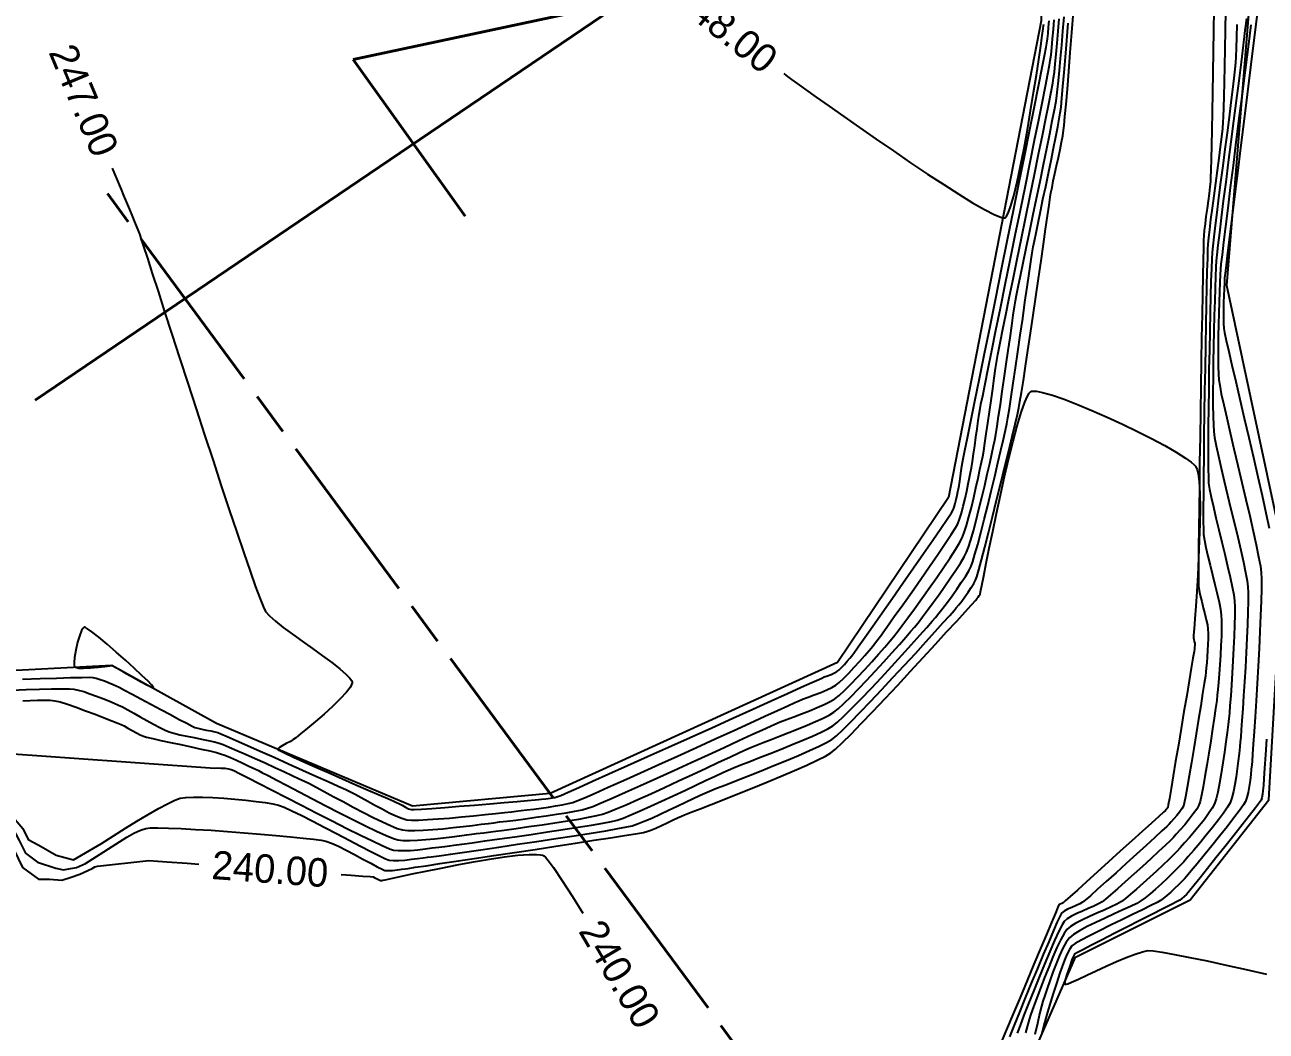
# Model space of a CAD drawing. Header units: metres. Extents: x 708931 to 723899, y 5405153 to 5413472.
# Drawn here: x 710281.3 to 710455.6, y 5412140.6 to 5412281.9 of the extents above; entities that cross this region are included whole.
import ezdxf

# ---------------------------------------------------------------- set-up
doc = ezdxf.new("R2010")
doc.units = ezdxf.units.M
doc.header["$LTSCALE"] = 12.7
doc.header["$MEASUREMENT"] = 0
doc.linetypes.add('ACAD_ISO08W100', pattern=[36, 24, -3, 6, -3])
for name, color, linetype in [('CONT-MJR1', 252, 'Continuous'), ('CONT-MNR1', 251, 'Continuous'), ('contornos2', 7, 'Continuous')]:
    doc.layers.add(name, color=color, linetype=linetype)
doc.layers.add('corte', color=214, linetype='ACAD_ISO08W100', lineweight=40)

msp = doc.modelspace()

# ---------------------------------------------------------------- linework, layer by layer
at = {"layer": 'CONT-MJR1', "flags": 128}
for points, elevation in [([(710279.5, 5412188.53), (710281.48, 5412188.6), (710283.37, 5412188.66), (710285.06, 5412188.7), (710286.49, 5412188.72), (710287.55, 5412188.72), (710288.16, 5412188.68), (710288.79, 5412188.54), (710289.56, 5412188.31), (710290.43, 5412188.02), (710291.35, 5412187.69), (710292.26, 5412187.34), (710293.11, 5412187), (710293.86, 5412186.69), (710294.47, 5412186.43), (710295.02, 5412186.16), (710295.74, 5412185.77), (710296.58, 5412185.31), (710297.5, 5412184.79), (710298.44, 5412184.26), (710299.37, 5412183.75), (710300.23, 5412183.29), (710300.98, 5412182.92), (710301.57, 5412182.66), (710302.24, 5412182.46), (710303.08, 5412182.26), (710304.04, 5412182.05), (710305.07, 5412181.86), (710306.1, 5412181.66), (710307.06, 5412181.46), (710307.91, 5412181.27), (710308.59, 5412181.08), (710309.16, 5412180.87), (710310.01, 5412180.52), (710311.07, 5412180.06), (710312.3, 5412179.52), (710313.64, 5412178.92), (710315.02, 5412178.3), (710316.38, 5412177.67), (710317.68, 5412177.08), (710318.85, 5412176.54), (710319.83, 5412176.08), (710320.57, 5412175.74), (710321.25, 5412175.4), (710322.19, 5412174.91), (710323.32, 5412174.3), (710324.6, 5412173.61), (710325.98, 5412172.87), (710327.41, 5412172.1), (710328.84, 5412171.35), (710330.22, 5412170.65), (710331.51, 5412170.02), (710332.65, 5412169.5), (710333.6, 5412169.12), (710334.31, 5412168.91), (710335.06, 5412168.83), (710336.06, 5412168.81), (710337.25, 5412168.86), (710338.57, 5412168.95), (710339.98, 5412169.07), (710341.42, 5412169.22), (710342.83, 5412169.38), (710344.16, 5412169.54), (710345.37, 5412169.69), (710346.39, 5412169.82), (710347.17, 5412169.91), (710347.96, 5412170.01), (710349, 5412170.13), (710350.23, 5412170.29), (710351.59, 5412170.47), (710353.04, 5412170.67), (710354.51, 5412170.88), (710355.95, 5412171.09), (710357.31, 5412171.31), (710358.53, 5412171.53), (710359.55, 5412171.74), (710360.33, 5412171.93), (710361.04, 5412172.19), (710362.21, 5412172.68), (710363.77, 5412173.35), (710365.65, 5412174.18), (710367.76, 5412175.12), (710370.05, 5412176.16), (710372.44, 5412177.25), (710374.86, 5412178.35), (710377.24, 5412179.44), (710379.5, 5412180.49), (710381.58, 5412181.44), (710383.4, 5412182.28), (710384.9, 5412182.97), (710386, 5412183.47), (710386.63, 5412183.76), (710387.35, 5412184.05), (710388.25, 5412184.4), (710389.27, 5412184.79), (710390.37, 5412185.21), (710391.48, 5412185.64), (710392.56, 5412186.08), (710393.55, 5412186.51), (710394.39, 5412186.93), (710395.05, 5412187.32), (710395.64, 5412187.79), (710396.39, 5412188.49), (710397.27, 5412189.36), (710398.24, 5412190.36), (710399.24, 5412191.43), (710400.23, 5412192.52), (710401.18, 5412193.57), (710402.04, 5412194.55), (710402.76, 5412195.38), (710403.3, 5412196.03), (710403.77, 5412196.64), (710404.45, 5412197.53), (710405.28, 5412198.66), (710406.23, 5412199.96), (710407.25, 5412201.38), (710408.3, 5412202.86), (710409.35, 5412204.34), (710410.33, 5412205.78), (710411.23, 5412207.11), (710411.99, 5412208.27), (710412.56, 5412209.22), (710412.92, 5412209.89), (710413.22, 5412210.65), (710413.53, 5412211.65), (710413.87, 5412212.85), (710414.21, 5412214.16), (710414.54, 5412215.55), (710414.86, 5412216.94), (710415.15, 5412218.28), (710415.41, 5412219.5), (710415.63, 5412220.54), (710415.8, 5412221.35), (710415.94, 5412222.14), (710416.11, 5412223.22), (710416.31, 5412224.53), (710416.53, 5412226.01), (710416.75, 5412227.59), (710416.98, 5412229.21), (710417.21, 5412230.81), (710417.43, 5412232.31), (710417.62, 5412233.66), (710417.8, 5412234.79), (710417.93, 5412235.63), (710418.07, 5412236.33), (710418.31, 5412237.53), (710418.64, 5412239.19), (710419.06, 5412241.23), (710419.54, 5412243.59), (710420.07, 5412246.21), (710420.65, 5412249.02), (710421.25, 5412251.97), (710421.87, 5412254.97), (710422.49, 5412257.98), (710423.09, 5412260.93), (710423.66, 5412263.76), (710424.19, 5412266.39), (710424.67, 5412268.77), (710425.08, 5412270.83), (710425.41, 5412272.51), (710425.64, 5412273.74), (710425.76, 5412274.47), (710425.87, 5412275.31), (710425.99, 5412276.45), (710426.12, 5412277.82), (710426.26, 5412279.38), (710426.4, 5412281.05), (710426.54, 5412282.79)], 245), ([(710452.84, 5412282.84), (710452.63, 5412281.14), (710452.38, 5412279.06), (710452.08, 5412276.69), (710451.75, 5412274.09), (710451.39, 5412271.32), (710451.02, 5412268.44), (710450.65, 5412265.53), (710450.28, 5412262.65), (710449.93, 5412259.86), (710449.59, 5412257.24), (710449.29, 5412254.84), (710449.04, 5412252.73), (710448.83, 5412250.98), (710448.68, 5412249.65), (710448.6, 5412248.81), (710448.55, 5412247.9), (710448.5, 5412246.62), (710448.44, 5412245.02), (710448.38, 5412243.18), (710448.32, 5412241.14), (710448.27, 5412238.99), (710448.22, 5412236.77), (710448.18, 5412234.55), (710448.16, 5412232.4), (710448.14, 5412230.38), (710448.14, 5412228.55), (710448.16, 5412226.97), (710448.19, 5412225.71), (710448.25, 5412224.83), (710448.37, 5412223.98), (710448.6, 5412222.81), (710448.91, 5412221.36), (710449.29, 5412219.69), (710449.72, 5412217.86), (710450.19, 5412215.92), (710450.67, 5412213.93), (710451.15, 5412211.93), (710451.61, 5412209.99), (710452.04, 5412208.17), (710452.41, 5412206.5), (710452.72, 5412205.06), (710452.93, 5412203.89), (710453.05, 5412203.05), (710453.08, 5412202.19), (710453.08, 5412200.97), (710453.05, 5412199.46), (710452.98, 5412197.72), (710452.9, 5412195.81), (710452.8, 5412193.79), (710452.69, 5412191.73), (710452.56, 5412189.68), (710452.44, 5412187.72), (710452.32, 5412185.9), (710452.21, 5412184.28), (710452.11, 5412182.93), (710452.03, 5412181.91), (710451.97, 5412181.28), (710451.89, 5412180.54), (710451.8, 5412179.63), (710451.68, 5412178.59), (710451.54, 5412177.49), (710451.38, 5412176.36), (710451.2, 5412175.28), (710451, 5412174.27), (710450.78, 5412173.4), (710450.54, 5412172.72), (710450.19, 5412172.09), (710449.63, 5412171.27), (710448.92, 5412170.3), (710448.09, 5412169.24), (710447.2, 5412168.15), (710446.31, 5412167.06), (710445.45, 5412166.05), (710444.67, 5412165.15), (710444.04, 5412164.43), (710443.59, 5412163.94), (710443.08, 5412163.42), (710442.43, 5412162.78), (710441.69, 5412162.07), (710440.89, 5412161.33), (710440.08, 5412160.6), (710439.31, 5412159.93), (710438.61, 5412159.35), (710438.02, 5412158.92), (710437.45, 5412158.58), (710436.58, 5412158.16), (710435.5, 5412157.66), (710434.28, 5412157.11), (710432.98, 5412156.52), (710431.69, 5412155.92), (710430.47, 5412155.32), (710429.39, 5412154.75), (710428.54, 5412154.22), (710427.97, 5412153.76), (710427.52, 5412153.14), (710427.05, 5412152.28), (710426.57, 5412151.25), (710426.1, 5412150.1), (710425.64, 5412148.91), (710425.22, 5412147.72), (710424.84, 5412146.61), (710424.51, 5412145.64), (710424.25, 5412144.87), (710424.04, 5412144.13), (710423.78, 5412143.06), (710423.48, 5412141.71), (710423.14, 5412140.16)], 245), ([(710291.52, 5412163.79), (710298.73, 5412164.59), (710301.25, 5412164.42), (710304.08, 5412164.22), (710305.75, 5412164.1)], 240), ([(710325.7, 5412162.65), (710327.13, 5412162.55), (710328.76, 5412162.42), (710329.81, 5412162.34), (710330.21, 5412162.3), (710330.46, 5412162.19), (710330.78, 5412162.03), (710331.07, 5412161.87), (710331.23, 5412161.79), (710331.41, 5412161.8), (710331.58, 5412161.82), (710331.89, 5412161.89), (710332.73, 5412162.08), (710334.02, 5412162.36), (710335.67, 5412162.71), (710337.61, 5412163.12), (710339.74, 5412163.55), (710342, 5412163.99), (710344.29, 5412164.41), (710346.53, 5412164.78), (710348.64, 5412165.1), (710350.53, 5412165.33), (710352.13, 5412165.45), (710353.15, 5412165.46), (710353.72, 5412165.4), (710354.01, 5412165.33), (710354.12, 5412165.28), (710354.19, 5412165.24), (710354.39, 5412165.06), (710354.79, 5412164.59), (710355.52, 5412163.6), (710356.72, 5412161.85), (710358.18, 5412159.57), (710359.65, 5412157.21)], 240)]:
    msp.add_lwpolyline(points, dxfattribs=dict(at, elevation=elevation))
at = {"layer": 'CONT-MNR1', "flags": 128}
for points, elevation in [([(710280.96, 5412190.07), (710283.47, 5412190.15), (710285.76, 5412190.22), (710287.73, 5412190.28), (710289.29, 5412190.32), (710290.36, 5412190.33), (710290.83, 5412190.32), (710291.29, 5412190.22), (710291.87, 5412190.03), (710292.5, 5412189.81), (710293.13, 5412189.56), (710293.7, 5412189.33), (710294.13, 5412189.15), (710294.54, 5412188.94), (710295.3, 5412188.54), (710296.35, 5412187.98), (710297.6, 5412187.31), (710298.97, 5412186.57), (710300.38, 5412185.82), (710301.74, 5412185.08), (710302.99, 5412184.42), (710304.03, 5412183.87), (710304.79, 5412183.48), (710305.18, 5412183.29), (710305.61, 5412183.17), (710306.16, 5412183.04), (710306.78, 5412182.92), (710307.41, 5412182.8), (710307.96, 5412182.68), (710308.39, 5412182.57), (710308.81, 5412182.4), (710309.7, 5412182.01), (710310.98, 5412181.45), (710312.56, 5412180.76), (710314.36, 5412179.95), (710316.31, 5412179.09), (710318.31, 5412178.19), (710320.29, 5412177.3), (710322.17, 5412176.46), (710323.87, 5412175.69), (710325.3, 5412175.05), (710326.38, 5412174.56), (710327.03, 5412174.26), (710327.7, 5412173.91), (710328.53, 5412173.47), (710329.45, 5412172.95), (710330.44, 5412172.39), (710331.45, 5412171.84), (710332.45, 5412171.32), (710333.38, 5412170.88), (710334.22, 5412170.53), (710334.92, 5412170.33), (710335.58, 5412170.28), (710336.58, 5412170.28), (710337.85, 5412170.34), (710339.33, 5412170.44), (710340.95, 5412170.57), (710342.63, 5412170.72), (710344.32, 5412170.88), (710345.93, 5412171.05), (710347.4, 5412171.21), (710348.66, 5412171.35), (710349.65, 5412171.46), (710350.29, 5412171.53), (710350.97, 5412171.61), (710351.81, 5412171.71), (710352.76, 5412171.83), (710353.78, 5412171.96), (710354.81, 5412172.1), (710355.82, 5412172.26), (710356.76, 5412172.42), (710357.58, 5412172.59), (710358.24, 5412172.75), (710358.81, 5412172.97), (710359.88, 5412173.42), (710361.38, 5412174.07), (710363.23, 5412174.89), (710365.38, 5412175.85), (710367.76, 5412176.92), (710370.31, 5412178.07), (710372.94, 5412179.26), (710375.61, 5412180.47), (710378.24, 5412181.67), (710380.76, 5412182.82), (710383.1, 5412183.89), (710385.21, 5412184.85), (710387.01, 5412185.67), (710388.44, 5412186.32), (710389.43, 5412186.77), (710389.91, 5412186.99), (710390.52, 5412187.24), (710391.29, 5412187.53), (710392.16, 5412187.86), (710393.05, 5412188.21), (710393.9, 5412188.56), (710394.64, 5412188.9), (710395.19, 5412189.22), (710395.66, 5412189.61), (710396.28, 5412190.2), (710397, 5412190.92), (710397.77, 5412191.74), (710398.53, 5412192.58), (710399.26, 5412193.38), (710399.88, 5412194.11), (710400.36, 5412194.68), (710400.76, 5412195.2), (710401.43, 5412196.12), (710402.32, 5412197.35), (710403.39, 5412198.84), (710404.57, 5412200.51), (710405.83, 5412202.29), (710407.11, 5412204.11), (710408.35, 5412205.9), (710409.51, 5412207.58), (710410.53, 5412209.09), (710411.37, 5412210.36), (710411.98, 5412211.31), (710412.29, 5412211.86), (710412.55, 5412212.53), (710412.81, 5412213.39), (710413.08, 5412214.37), (710413.33, 5412215.42), (710413.56, 5412216.48), (710413.78, 5412217.48), (710413.96, 5412218.37), (710414.1, 5412219.08), (710414.22, 5412219.75), (710414.36, 5412220.64), (710414.52, 5412221.69), (710414.68, 5412222.84), (710414.85, 5412224.04), (710415.02, 5412225.21), (710415.17, 5412226.32), (710415.32, 5412227.29), (710415.45, 5412228.06), (710415.56, 5412228.67), (710415.8, 5412229.85), (710416.14, 5412231.55), (710416.57, 5412233.69), (710417.09, 5412236.22), (710417.67, 5412239.07), (710418.3, 5412242.17), (710418.97, 5412245.47), (710419.67, 5412248.9), (710420.38, 5412252.39), (710421.1, 5412255.89), (710421.79, 5412259.32), (710422.46, 5412262.63), (710423.1, 5412265.75), (710423.67, 5412268.61), (710424.18, 5412271.16), (710424.62, 5412273.33), (710424.95, 5412275.05), (710425.18, 5412276.27), (710425.3, 5412276.91), (710425.4, 5412277.72), (710425.5, 5412278.75), (710425.62, 5412279.95), (710425.73, 5412281.27), (710425.84, 5412282.64)], 246), ([(710281.03, 5412187.02), (710282.06, 5412187.07), (710283.07, 5412187.11), (710284, 5412187.12), (710284.83, 5412187.1), (710285.49, 5412187.03), (710286.24, 5412186.86), (710287.27, 5412186.54), (710288.5, 5412186.12), (710289.83, 5412185.64), (710291.18, 5412185.14), (710292.44, 5412184.65), (710293.53, 5412184.23), (710294.34, 5412183.9), (710294.8, 5412183.71), (710295.23, 5412183.49), (710295.77, 5412183.19), (710296.37, 5412182.86), (710296.97, 5412182.52), (710297.51, 5412182.23), (710297.95, 5412182.04), (710298.4, 5412181.91), (710299.25, 5412181.72), (710300.39, 5412181.47), (710301.73, 5412181.18), (710303.19, 5412180.87), (710304.65, 5412180.55), (710306.04, 5412180.25), (710307.26, 5412179.98), (710308.2, 5412179.76), (710308.78, 5412179.6), (710309.4, 5412179.37), (710310.17, 5412179.05), (710311.02, 5412178.67), (710311.9, 5412178.26), (710312.75, 5412177.86), (710313.51, 5412177.51), (710314.11, 5412177.22), (710314.58, 5412176.98), (710315.45, 5412176.53), (710316.66, 5412175.9), (710318.15, 5412175.12), (710319.83, 5412174.24), (710321.67, 5412173.28), (710323.58, 5412172.3), (710325.5, 5412171.31), (710327.37, 5412170.36), (710329.12, 5412169.49), (710330.7, 5412168.73), (710332.03, 5412168.12), (710333.05, 5412167.69), (710333.69, 5412167.49), (710334.42, 5412167.41), (710335.35, 5412167.39), (710336.42, 5412167.44), (710337.6, 5412167.53), (710338.83, 5412167.65), (710340.07, 5412167.79), (710341.26, 5412167.94), (710342.35, 5412168.08), (710343.3, 5412168.2), (710344.05, 5412168.29), (710344.74, 5412168.38), (710345.76, 5412168.51), (710347.07, 5412168.68), (710348.6, 5412168.88), (710350.3, 5412169.11), (710352.09, 5412169.36), (710353.93, 5412169.63), (710355.74, 5412169.9), (710357.48, 5412170.17), (710359.07, 5412170.43), (710360.47, 5412170.68), (710361.6, 5412170.91), (710362.41, 5412171.11), (710363.19, 5412171.39), (710364.31, 5412171.84), (710365.73, 5412172.44), (710367.37, 5412173.17), (710369.19, 5412173.98), (710371.11, 5412174.86), (710373.09, 5412175.77), (710375.05, 5412176.68), (710376.95, 5412177.56), (710378.72, 5412178.39), (710380.31, 5412179.13), (710381.64, 5412179.75), (710382.67, 5412180.22), (710383.34, 5412180.52), (710384.06, 5412180.82), (710384.99, 5412181.19), (710386.08, 5412181.61), (710387.29, 5412182.08), (710388.57, 5412182.58), (710389.87, 5412183.09), (710391.14, 5412183.6), (710392.33, 5412184.11), (710393.38, 5412184.59), (710394.26, 5412185.03), (710394.91, 5412185.42), (710395.5, 5412185.9), (710396.3, 5412186.63), (710397.27, 5412187.58), (710398.35, 5412188.69), (710399.52, 5412189.92), (710400.72, 5412191.2), (710401.91, 5412192.49), (710403.05, 5412193.75), (710404.1, 5412194.91), (710405, 5412195.94), (710405.73, 5412196.78), (710406.23, 5412197.38), (710406.72, 5412197.99), (710407.34, 5412198.8), (710408.06, 5412199.75), (710408.85, 5412200.82), (710409.67, 5412201.95), (710410.5, 5412203.12), (710411.3, 5412204.27), (710412.04, 5412205.36), (710412.68, 5412206.36), (710413.19, 5412207.23), (710413.55, 5412207.91), (710413.82, 5412208.62), (710414.14, 5412209.64), (710414.5, 5412210.9), (710414.89, 5412212.35), (710415.28, 5412213.93), (710415.69, 5412215.59), (710416.08, 5412217.25), (710416.45, 5412218.86), (710416.79, 5412220.36), (710417.08, 5412221.7), (710417.32, 5412222.81), (710417.49, 5412223.63), (710417.63, 5412224.43), (710417.82, 5412225.57), (710418.04, 5412226.99), (710418.28, 5412228.64), (710418.55, 5412230.44), (710418.82, 5412232.34), (710419.1, 5412234.28), (710419.37, 5412236.19), (710419.64, 5412238.01), (710419.88, 5412239.68), (710420.1, 5412241.15), (710420.28, 5412242.34), (710420.42, 5412243.2), (710420.57, 5412243.97), (710420.8, 5412245.15), (710421.11, 5412246.68), (710421.48, 5412248.5), (710421.91, 5412250.56), (710422.37, 5412252.79), (710422.86, 5412255.14), (710423.35, 5412257.55), (710423.85, 5412259.96), (710424.34, 5412262.32), (710424.79, 5412264.56), (710425.21, 5412266.63), (710425.58, 5412268.46), (710425.88, 5412270.01), (710426.1, 5412271.22), (710426.23, 5412272.02), (710426.33, 5412272.87), (710426.46, 5412274.06), (710426.6, 5412275.53), (710426.75, 5412277.22), (710426.91, 5412279.08), (710427.07, 5412281.05), (710427.23, 5412283.07)], 244), ([(710292.05, 5412167.01), (710295.42, 5412169.15), (710297.04, 5412170.14), (710298.6, 5412171.07), (710300.05, 5412171.9), (710301.33, 5412172.58), (710302.37, 5412173.08), (710303.12, 5412173.35), (710303.91, 5412173.46), (710304.97, 5412173.51), (710306.25, 5412173.5), (710307.69, 5412173.45), (710309.22, 5412173.36), (710310.78, 5412173.23), (710312.32, 5412173.08), (710313.76, 5412172.91), (710315.04, 5412172.73), (710316.12, 5412172.55), (710316.92, 5412172.37), (710317.69, 5412172.09), (710318.8, 5412171.59), (710320.18, 5412170.92), (710321.74, 5412170.13), (710323.42, 5412169.26), (710325.15, 5412168.35), (710326.85, 5412167.45), (710328.45, 5412166.6), (710329.89, 5412165.85), (710331.08, 5412165.24), (710331.96, 5412164.83), (710332.46, 5412164.64), (710333.05, 5412164.59), (710333.81, 5412164.6), (710334.67, 5412164.67), (710335.57, 5412164.77), (710336.44, 5412164.88), (710337.21, 5412164.98), (710337.82, 5412165.06), (710338.36, 5412165.13), (710339.47, 5412165.28), (710341.06, 5412165.51), (710343.04, 5412165.79), (710345.33, 5412166.12), (710347.84, 5412166.49), (710350.49, 5412166.88), (710353.2, 5412167.29), (710355.88, 5412167.69), (710358.44, 5412168.08), (710360.8, 5412168.45), (710362.88, 5412168.79), (710364.59, 5412169.08), (710365.85, 5412169.31), (710366.57, 5412169.48), (710367.32, 5412169.73), (710368.25, 5412170.11), (710369.32, 5412170.57), (710370.49, 5412171.1), (710371.7, 5412171.67), (710372.91, 5412172.24), (710374.07, 5412172.79), (710375.13, 5412173.3), (710376.05, 5412173.73), (710376.77, 5412174.06), (710377.43, 5412174.34), (710378.44, 5412174.74), (710379.73, 5412175.25), (710381.24, 5412175.84), (710382.91, 5412176.5), (710384.68, 5412177.2), (710386.48, 5412177.92), (710388.26, 5412178.65), (710389.95, 5412179.36), (710391.49, 5412180.03), (710392.83, 5412180.65), (710393.89, 5412181.18), (710394.62, 5412181.61), (710395.25, 5412182.12), (710396.15, 5412182.97), (710397.28, 5412184.08), (710398.6, 5412185.43), (710400.06, 5412186.95), (710401.61, 5412188.58), (710403.2, 5412190.29), (710404.8, 5412192.01), (710406.35, 5412193.69), (710407.8, 5412195.29), (710409.12, 5412196.74), (710410.26, 5412198), (710411.17, 5412199), (710411.8, 5412199.71), (710412.1, 5412200.07), (710412.44, 5412200.49), (710412.85, 5412201.03), (710413.31, 5412201.64), (710413.77, 5412202.29), (710414.2, 5412202.92), (710414.55, 5412203.49), (710414.8, 5412203.96), (710414.96, 5412204.44), (710415.24, 5412205.42), (710415.62, 5412206.84), (710416.08, 5412208.6), (710416.6, 5412210.63), (710417.17, 5412212.86), (710417.76, 5412215.2), (710418.35, 5412217.57), (710418.92, 5412219.9), (710419.46, 5412222.11), (710419.95, 5412224.13), (710420.36, 5412225.86), (710420.67, 5412227.24), (710420.88, 5412228.18), (710421.03, 5412229.03), (710421.24, 5412230.33), (710421.51, 5412232.01), (710421.81, 5412233.99), (710422.14, 5412236.23), (710422.5, 5412238.64), (710422.87, 5412241.17), (710423.25, 5412243.75), (710423.62, 5412246.31), (710423.99, 5412248.8), (710424.33, 5412251.14), (710424.63, 5412253.26), (710424.91, 5412255.11), (710425.13, 5412256.62), (710425.29, 5412257.72), (710425.39, 5412258.34), (710425.54, 5412259.09), (710425.72, 5412260.01), (710425.94, 5412261.05), (710426.18, 5412262.16), (710426.43, 5412263.3), (710426.66, 5412264.41), (710426.87, 5412265.45), (710427.04, 5412266.37), (710427.16, 5412267.13), (710427.24, 5412267.81), (710427.36, 5412269.05), (710427.51, 5412270.78), (710427.69, 5412272.91), (710427.89, 5412275.36), (710428.1, 5412278.04), (710428.33, 5412280.87), (710428.56, 5412283.77)], 242), ([(710293.55, 5412261.8), (710293.88, 5412261.02), (710294.29, 5412260.05), (710294.52, 5412259.49), (710294.81, 5412258.8), (710295.16, 5412257.96), (710295.57, 5412257), (710295.99, 5412255.99), (710296.41, 5412254.98), (710296.81, 5412254.02), (710297.15, 5412253.17), (710297.42, 5412252.47), (710297.6, 5412251.94), (710297.97, 5412250.81), (710298.51, 5412249.16), (710299.19, 5412247.04), (710300, 5412244.52), (710300.93, 5412241.66), (710301.94, 5412238.52), (710303.03, 5412235.16), (710304.17, 5412231.64), (710305.34, 5412228.03), (710306.53, 5412224.38), (710307.72, 5412220.76), (710308.88, 5412217.23), (710310, 5412213.85), (710311.06, 5412210.68), (710312.04, 5412207.78), (710312.93, 5412205.22), (710313.69, 5412203.05), (710314.32, 5412201.35), (710314.79, 5412200.16), (710315.09, 5412199.55), (710315.64, 5412198.94), (710316.49, 5412198.19), (710317.59, 5412197.33), (710318.88, 5412196.38), (710320.26, 5412195.38), (710321.69, 5412194.37), (710323.1, 5412193.36), (710324.4, 5412192.4), (710325.54, 5412191.51), (710326.44, 5412190.74), (710326.94, 5412190.21), (710327.18, 5412189.88), (710327.25, 5412189.7), (710327.26, 5412189.62), (710327.26, 5412189.53), (710327.19, 5412189.3), (710326.97, 5412188.9), (710326.47, 5412188.24), (710325.59, 5412187.28), (710324.51, 5412186.24), (710323.32, 5412185.16), (710322.11, 5412184.12), (710320.98, 5412183.18), (710320.02, 5412182.39), (710319.33, 5412181.84), (710318.98, 5412181.57), (710318.58, 5412181.32), (710318.01, 5412181.02), (710317.42, 5412180.71), (710317.04, 5412180.49), (710316.85, 5412180.34), (710316.8, 5412180.26), (710316.79, 5412180.22), (710316.8, 5412180.21), (710316.89, 5412180.14), (710317.18, 5412179.99), (710317.83, 5412179.67), (710319, 5412179.13), (710320.48, 5412178.46), (710322.18, 5412177.7), (710324.03, 5412176.89), (710325.92, 5412176.06), (710327.78, 5412175.25), (710329.52, 5412174.5), (710331.05, 5412173.83), (710332.28, 5412173.3), (710333.12, 5412172.94), (710333.49, 5412172.77), (710333.83, 5412172.59), (710334.27, 5412172.35), (710334.74, 5412172.09), (710335.18, 5412171.88), (710335.54, 5412171.75), (710335.98, 5412171.76), (710336.98, 5412171.82), (710338.44, 5412171.92), (710340.25, 5412172.06), (710342.28, 5412172.22), (710344.42, 5412172.39), (710346.57, 5412172.57), (710348.61, 5412172.74), (710350.42, 5412172.89), (710351.9, 5412173.01), (710352.94, 5412173.1), (710353.41, 5412173.15), (710353.87, 5412173.2), (710354.47, 5412173.28), (710355.12, 5412173.37), (710355.71, 5412173.47), (710356.16, 5412173.57), (710356.58, 5412173.74), (710357.57, 5412174.18), (710359.08, 5412174.85), (710361.02, 5412175.72), (710363.32, 5412176.75), (710365.92, 5412177.92), (710368.73, 5412179.19), (710371.69, 5412180.52), (710374.72, 5412181.89), (710377.75, 5412183.25), (710380.71, 5412184.59), (710383.52, 5412185.85), (710386.1, 5412187.02), (710388.4, 5412188.06), (710390.33, 5412188.93), (710391.82, 5412189.6), (710392.8, 5412190.04), (710393.2, 5412190.22), (710393.56, 5412190.37), (710394.03, 5412190.55), (710394.54, 5412190.74), (710395, 5412190.94), (710395.33, 5412191.13), (710395.6, 5412191.35), (710395.97, 5412191.71), (710396.38, 5412192.14), (710396.79, 5412192.59), (710397.15, 5412193.01), (710397.43, 5412193.34), (710397.71, 5412193.72), (710398.33, 5412194.6), (710399.25, 5412195.9), (710400.39, 5412197.52), (710401.7, 5412199.4), (710403.12, 5412201.43), (710404.6, 5412203.56), (710406.08, 5412205.68), (710407.5, 5412207.72), (710408.8, 5412209.6), (710409.92, 5412211.24), (710410.81, 5412212.54), (710411.41, 5412213.44), (710411.67, 5412213.84), (710411.81, 5412214.22), (710411.95, 5412214.73), (710412.09, 5412215.3), (710412.22, 5412215.88), (710412.33, 5412216.4), (710412.41, 5412216.8), (710412.49, 5412217.25), (710412.58, 5412217.87), (710412.68, 5412218.59), (710412.78, 5412219.32), (710412.88, 5412219.98), (710412.96, 5412220.49), (710413.06, 5412220.98), (710413.29, 5412222.15), (710413.65, 5412223.94), (710414.13, 5412226.27), (710414.69, 5412229.08), (710415.34, 5412232.28), (710416.06, 5412235.81), (710416.83, 5412239.6), (710417.63, 5412243.57), (710418.46, 5412247.65), (710419.29, 5412251.78), (710420.12, 5412255.87), (710420.93, 5412259.85), (710421.7, 5412263.66), (710422.42, 5412267.23), (710423.07, 5412270.47), (710423.64, 5412273.32), (710424.12, 5412275.71), (710424.48, 5412277.56), (710424.73, 5412278.8), (710424.83, 5412279.36), (710424.9, 5412279.97), (710424.98, 5412280.73), (710425.06, 5412281.59), (710425.13, 5412282.49)], 247), ([(710448.28, 5412284.03), (710448.23, 5412281.12), (710448.17, 5412278.17), (710448.12, 5412275.25), (710448.06, 5412272.4), (710448.01, 5412269.7), (710447.96, 5412267.21), (710447.92, 5412264.98), (710447.87, 5412263.07), (710447.84, 5412261.56), (710447.8, 5412260.49), (710447.78, 5412259.93), (710447.71, 5412259.19), (710447.6, 5412258.27), (710447.46, 5412257.23), (710447.31, 5412256.13), (710447.16, 5412255.04), (710447.02, 5412254), (710446.91, 5412253.08), (710446.84, 5412252.33), (710446.82, 5412251.76), (710446.79, 5412250.58), (710446.75, 5412248.87), (710446.71, 5412246.7), (710446.66, 5412244.12), (710446.61, 5412241.21), (710446.55, 5412238.04), (710446.49, 5412234.67), (710446.44, 5412231.17), (710446.38, 5412227.6), (710446.33, 5412224.04), (710446.27, 5412220.54), (710446.23, 5412217.19), (710446.19, 5412214.03), (710446.15, 5412211.15), (710446.12, 5412208.6), (710446.1, 5412206.46), (710446.09, 5412204.79), (710446.1, 5412203.65), (710446.11, 5412203.12), (710446.2, 5412202.53), (710446.36, 5412201.79), (710446.56, 5412200.97), (710446.78, 5412200.09), (710447.01, 5412199.22), (710447.2, 5412198.4), (710447.36, 5412197.67), (710447.44, 5412197.09), (710447.47, 5412196.5), (710447.46, 5412195.77), (710447.43, 5412194.95), (710447.39, 5412194.07), (710447.33, 5412193.2), (710447.27, 5412192.37), (710447.2, 5412191.64), (710447.14, 5412191.06), (710447.07, 5412190.49), (710446.91, 5412189.45), (710446.69, 5412188.04), (710446.42, 5412186.34), (710446.11, 5412184.43), (710445.78, 5412182.41), (710445.44, 5412180.35), (710445.11, 5412178.35), (710444.79, 5412176.49), (710444.51, 5412174.86), (710444.27, 5412173.55), (710444.09, 5412172.64), (710443.98, 5412172.22), (710443.77, 5412171.85), (710443.45, 5412171.41), (710443.07, 5412170.93), (710442.66, 5412170.45), (710442.29, 5412170.03), (710442, 5412169.71), (710441.67, 5412169.4), (710440.97, 5412168.75), (710439.98, 5412167.84), (710438.76, 5412166.73), (710437.4, 5412165.49), (710435.97, 5412164.19), (710434.53, 5412162.89), (710433.16, 5412161.66), (710431.93, 5412160.56), (710430.92, 5412159.66), (710430.2, 5412159.04), (710429.84, 5412158.74), (710429.45, 5412158.52), (710428.91, 5412158.28), (710428.31, 5412158.02), (710427.72, 5412157.75), (710427.22, 5412157.48), (710426.88, 5412157.22), (710426.67, 5412156.85), (710426.28, 5412156), (710425.74, 5412154.76), (710425.07, 5412153.2), (710424.31, 5412151.4), (710423.49, 5412149.44), (710422.63, 5412147.39), (710421.78, 5412145.32), (710420.96, 5412143.33), (710420.21, 5412141.48), (710419.55, 5412139.85)], 242), ([(710449.9, 5412283.84), (710449.85, 5412281.17), (710449.81, 5412278.58), (710449.76, 5412276.13), (710449.71, 5412273.88), (710449.66, 5412271.91), (710449.62, 5412270.27), (710449.58, 5412269.03), (710449.54, 5412268.26), (710449.46, 5412267.39), (710449.33, 5412266.22), (710449.15, 5412264.81), (710448.95, 5412263.21), (710448.72, 5412261.49), (710448.48, 5412259.71), (710448.24, 5412257.92), (710448.02, 5412256.2), (710447.81, 5412254.6), (710447.64, 5412253.19), (710447.51, 5412252.02), (710447.43, 5412251.16), (710447.39, 5412250.4), (710447.35, 5412249.11), (710447.3, 5412247.33), (710447.25, 5412245.16), (710447.19, 5412242.64), (710447.14, 5412239.85), (710447.08, 5412236.87), (710447.02, 5412233.75), (710446.97, 5412230.57), (710446.92, 5412227.39), (710446.87, 5412224.28), (710446.84, 5412221.32), (710446.81, 5412218.57), (710446.79, 5412216.09), (710446.78, 5412213.97), (710446.78, 5412212.26), (710446.79, 5412211.03), (710446.82, 5412210.36), (710446.94, 5412209.56), (710447.15, 5412208.54), (710447.42, 5412207.35), (710447.74, 5412206.06), (710448.08, 5412204.71), (710448.42, 5412203.36), (710448.73, 5412202.06), (710449, 5412200.88), (710449.2, 5412199.87), (710449.31, 5412199.07), (710449.35, 5412198.28), (710449.35, 5412197.26), (710449.32, 5412196.08), (710449.26, 5412194.79), (710449.19, 5412193.44), (710449.11, 5412192.09), (710449.01, 5412190.8), (710448.92, 5412189.61), (710448.83, 5412188.59), (710448.75, 5412187.8), (710448.66, 5412187.05), (710448.51, 5412185.96), (710448.32, 5412184.61), (710448.09, 5412183.07), (710447.83, 5412181.41), (710447.56, 5412179.69), (710447.28, 5412178), (710447.01, 5412176.4), (710446.75, 5412174.97), (710446.52, 5412173.78), (710446.32, 5412172.89), (710446.17, 5412172.39), (710445.85, 5412171.82), (710445.38, 5412171.14), (710444.8, 5412170.39), (710444.17, 5412169.63), (710443.55, 5412168.91), (710442.98, 5412168.28), (710442.53, 5412167.79), (710442.12, 5412167.38), (710441.42, 5412166.72), (710440.5, 5412165.86), (710439.42, 5412164.86), (710438.23, 5412163.78), (710437.01, 5412162.67), (710435.82, 5412161.59), (710434.71, 5412160.61), (710433.76, 5412159.78), (710433.03, 5412159.16), (710432.57, 5412158.8), (710432.07, 5412158.51), (710431.4, 5412158.19), (710430.63, 5412157.85), (710429.82, 5412157.5), (710429.02, 5412157.14), (710428.28, 5412156.77), (710427.67, 5412156.41), (710427.24, 5412156.06), (710426.94, 5412155.58), (710426.48, 5412154.66), (710425.9, 5412153.37), (710425.23, 5412151.81), (710424.49, 5412150.06), (710423.73, 5412148.21), (710422.97, 5412146.33), (710422.25, 5412144.52), (710421.6, 5412142.87), (710421.05, 5412141.45), (710420.63, 5412140.35)], 243), ([(710454.35, 5412283.46), (710453.89, 5412279.77), (710453.42, 5412275.98), (710452.94, 5412272.16), (710452.47, 5412268.36), (710452.01, 5412264.66), (710451.57, 5412261.13), (710451.16, 5412257.82), (710450.78, 5412254.81), (710450.46, 5412252.16), (710450.18, 5412249.93), (710449.97, 5412248.2), (710449.84, 5412247.02), (710449.78, 5412246.46), (710449.74, 5412245.76), (710449.69, 5412244.89), (710449.65, 5412243.91), (710449.62, 5412242.88), (710449.61, 5412241.84), (710449.61, 5412240.86), (710449.63, 5412240), (710449.67, 5412239.31), (710449.77, 5412238.73), (710450.01, 5412237.62), (710450.36, 5412236.07), (710450.81, 5412234.13), (710451.33, 5412231.88), (710451.91, 5412229.39), (710452.53, 5412226.73), (710453.17, 5412223.98), (710453.81, 5412221.2), (710454.44, 5412218.47), (710455.03, 5412215.85), (710455.56, 5412213.42), (710456.03, 5412211.25)], 247), ([(710276.35, 5412179.83), (710307.97, 5412177.57), (710308.34, 5412177.6), (710308.84, 5412177.59), (710309.39, 5412177.55), (710309.89, 5412177.48), (710310.27, 5412177.4), (710310.62, 5412177.24), (710311.44, 5412176.83), (710312.67, 5412176.2), (710314.22, 5412175.41), (710316.03, 5412174.48), (710318.03, 5412173.45), (710320.15, 5412172.36), (710322.32, 5412171.25), (710324.47, 5412170.16), (710326.53, 5412169.12), (710328.44, 5412168.17), (710330.11, 5412167.35), (710331.49, 5412166.7), (710332.5, 5412166.26), (710333.08, 5412166.06), (710333.72, 5412165.99), (710334.54, 5412165.99), (710335.46, 5412166.03), (710336.46, 5412166.12), (710337.49, 5412166.23), (710338.49, 5412166.36), (710339.43, 5412166.48), (710340.26, 5412166.59), (710340.94, 5412166.68), (710341.56, 5412166.75), (710342.65, 5412166.9), (710344.12, 5412167.1), (710345.91, 5412167.35), (710347.93, 5412167.63), (710350.11, 5412167.94), (710352.38, 5412168.27), (710354.67, 5412168.61), (710356.89, 5412168.95), (710358.98, 5412169.27), (710360.86, 5412169.58), (710362.45, 5412169.86), (710363.69, 5412170.1), (710364.49, 5412170.29), (710365.3, 5412170.57), (710366.38, 5412171.01), (710367.68, 5412171.56), (710369.15, 5412172.22), (710370.72, 5412172.93), (710372.34, 5412173.68), (710373.96, 5412174.44), (710375.52, 5412175.18), (710376.96, 5412175.86), (710378.24, 5412176.46), (710379.29, 5412176.95), (710380.06, 5412177.29), (710380.82, 5412177.61), (710381.84, 5412178.02), (710383.08, 5412178.51), (710384.48, 5412179.05), (710385.98, 5412179.64), (710387.52, 5412180.25), (710389.06, 5412180.87), (710390.54, 5412181.48), (710391.91, 5412182.07), (710393.1, 5412182.61), (710394.07, 5412183.1), (710394.77, 5412183.52), (710395.41, 5412184.04), (710396.32, 5412184.89), (710397.44, 5412186), (710398.72, 5412187.31), (710400.12, 5412188.77), (710401.58, 5412190.32), (710403.04, 5412191.9), (710404.47, 5412193.45), (710405.8, 5412194.92), (710406.98, 5412196.23), (710407.97, 5412197.34), (710408.72, 5412198.19), (710409.17, 5412198.72), (710409.64, 5412199.31), (710410.2, 5412200.04), (710410.84, 5412200.87), (710411.5, 5412201.78), (710412.17, 5412202.71), (710412.8, 5412203.62), (710413.37, 5412204.49), (710413.84, 5412205.28), (710414.18, 5412205.93), (710414.41, 5412206.57), (710414.72, 5412207.61), (710415.11, 5412208.98), (710415.54, 5412210.63), (710416.01, 5412212.48), (710416.51, 5412214.45), (710417, 5412216.48), (710417.49, 5412218.5), (710417.95, 5412220.43), (710418.36, 5412222.21), (710418.72, 5412223.76), (710419, 5412225.01), (710419.18, 5412225.9), (710419.34, 5412226.77), (710419.55, 5412228.06), (710419.8, 5412229.7), (710420.09, 5412231.63), (710420.41, 5412233.76), (710420.74, 5412236.03), (710421.08, 5412238.37), (710421.42, 5412240.71), (710421.74, 5412242.98), (710422.05, 5412245.1), (710422.33, 5412247.02), (710422.57, 5412248.65), (710422.77, 5412249.92), (710422.91, 5412250.77), (710423.06, 5412251.61), (710423.29, 5412252.75), (710423.58, 5412254.14), (710423.91, 5412255.72), (710424.27, 5412257.44), (710424.65, 5412259.25), (710425.03, 5412261.09), (710425.41, 5412262.89), (710425.76, 5412264.62), (710426.08, 5412266.2), (710426.35, 5412267.59), (710426.56, 5412268.74), (710426.7, 5412269.57), (710426.8, 5412270.39), (710426.92, 5412271.66), (710427.07, 5412273.29), (710427.24, 5412275.23), (710427.43, 5412277.4), (710427.62, 5412279.74), (710427.81, 5412282.16)], 243), ([(710387.88, 5412275.1), (710388.22, 5412274.84), (710388.96, 5412274.28), (710389.74, 5412273.72), (710390.92, 5412272.87), (710392.44, 5412271.78), (710394.25, 5412270.5), (710396.29, 5412269.06), (710398.51, 5412267.51), (710400.85, 5412265.88), (710403.26, 5412264.23), (710405.68, 5412262.58), (710408.05, 5412260.99), (710410.34, 5412259.5), (710412.47, 5412258.14), (710414.39, 5412256.96), (710416.05, 5412256), (710417.4, 5412255.3), (710418.21, 5412254.96), (710418.65, 5412254.84), (710418.85, 5412254.83), (710418.93, 5412254.85), (710419, 5412254.9), (710419.15, 5412255.06), (710419.39, 5412255.49), (710419.73, 5412256.38), (710420.18, 5412257.92), (710420.65, 5412259.87), (710421.13, 5412262.13), (710421.61, 5412264.6), (710422.08, 5412267.2), (710422.53, 5412269.84), (710422.96, 5412272.43), (710423.34, 5412274.88), (710423.68, 5412277.09), (710423.96, 5412278.98), (710424.17, 5412280.46), (710424.31, 5412281.43), (710424.36, 5412281.81), (710424.39, 5412282.04)], 248), ([(710451.48, 5412281.98), (710451.44, 5412280.2), (710451.39, 5412278.67), (710451.35, 5412277.45), (710451.3, 5412276.58), (710451.22, 5412275.7), (710451.08, 5412274.44), (710450.89, 5412272.86), (710450.66, 5412271.01), (710450.39, 5412268.96), (710450.11, 5412266.76), (710449.81, 5412264.47), (710449.51, 5412262.15), (710449.21, 5412259.86), (710448.92, 5412257.66), (710448.66, 5412255.6), (710448.43, 5412253.75), (710448.24, 5412252.15), (710448.1, 5412250.88), (710448.02, 5412249.98), (710447.97, 5412249.08), (710447.92, 5412247.72), (710447.86, 5412245.95), (710447.8, 5412243.85), (710447.74, 5412241.49), (710447.69, 5412238.94), (710447.63, 5412236.26), (710447.58, 5412233.52), (710447.54, 5412230.79), (710447.5, 5412228.13), (710447.48, 5412225.62), (710447.46, 5412223.32), (710447.46, 5412221.3), (710447.47, 5412219.63), (710447.49, 5412218.37), (710447.53, 5412217.6), (710447.66, 5412216.75), (710447.88, 5412215.62), (710448.19, 5412214.25), (710448.55, 5412212.7), (710448.95, 5412211.04), (710449.38, 5412209.32), (710449.8, 5412207.6), (710450.19, 5412205.93), (710450.55, 5412204.39), (710450.85, 5412203.03), (710451.06, 5412201.9), (710451.18, 5412201.06), (710451.21, 5412200.22), (710451.21, 5412199.07), (710451.18, 5412197.67), (710451.12, 5412196.1), (710451.04, 5412194.41), (710450.95, 5412192.66), (710450.84, 5412190.92), (710450.74, 5412189.25), (710450.63, 5412187.72), (710450.53, 5412186.38), (710450.44, 5412185.3), (710450.36, 5412184.54), (710450.27, 5412183.69), (710450.13, 5412182.57), (710449.96, 5412181.25), (710449.76, 5412179.81), (710449.54, 5412178.31), (710449.31, 5412176.83), (710449.07, 5412175.45), (710448.82, 5412174.22), (710448.58, 5412173.24), (710448.35, 5412172.56), (710448.02, 5412171.93), (710447.53, 5412171.19), (710446.94, 5412170.38), (710446.26, 5412169.53), (710445.55, 5412168.67), (710444.84, 5412167.84), (710444.16, 5412167.07), (710443.55, 5412166.4), (710443.06, 5412165.86), (710442.57, 5412165.36), (710441.91, 5412164.71), (710441.11, 5412163.95), (710440.22, 5412163.12), (710439.28, 5412162.25), (710438.33, 5412161.4), (710437.42, 5412160.59), (710436.58, 5412159.87), (710435.86, 5412159.28), (710435.3, 5412158.86), (710434.66, 5412158.48), (710433.84, 5412158.08), (710432.88, 5412157.65), (710431.85, 5412157.2), (710430.8, 5412156.75), (710429.8, 5412156.28), (710428.89, 5412155.82), (710428.14, 5412155.36), (710427.61, 5412154.91), (710427.23, 5412154.37), (710426.76, 5412153.5), (710426.23, 5412152.38), (710425.66, 5412151.07), (710425.07, 5412149.64), (710424.49, 5412148.16), (710423.92, 5412146.69), (710423.4, 5412145.3), (710422.95, 5412144.05), (710422.58, 5412143.02), (710422.32, 5412142.26), (710422.08, 5412141.46), (710421.83, 5412140.41)], 244), ([(710453.45, 5412281.94), (710453.06, 5412278.85), (710452.65, 5412275.59), (710452.22, 5412272.22), (710451.79, 5412268.82), (710451.37, 5412265.45), (710450.96, 5412262.18), (710450.57, 5412259.08), (710450.21, 5412256.2), (710449.89, 5412253.63), (710449.62, 5412251.41), (710449.41, 5412249.63), (710449.26, 5412248.35), (710449.19, 5412247.63), (710449.14, 5412246.83), (710449.09, 5412245.75), (710449.04, 5412244.46), (710448.99, 5412243.01), (710448.95, 5412241.45), (710448.91, 5412239.84), (710448.88, 5412238.23), (710448.86, 5412236.68), (710448.86, 5412235.23), (710448.87, 5412233.94), (710448.9, 5412232.87), (710448.96, 5412232.07), (710449.08, 5412231.32), (710449.31, 5412230.13), (710449.65, 5412228.59), (710450.07, 5412226.75), (710450.56, 5412224.67), (710451.09, 5412222.42), (710451.65, 5412220.06), (710452.21, 5412217.66), (710452.77, 5412215.28), (710453.3, 5412212.99), (710453.79, 5412210.84), (710454.21, 5412208.91), (710454.55, 5412207.26), (710454.79, 5412205.94), (710454.92, 5412205.03), (710454.95, 5412204.11), (710454.94, 5412202.74), (710454.9, 5412201.02), (710454.83, 5412199), (710454.73, 5412196.76), (710454.61, 5412194.38), (710454.47, 5412191.91), (710454.33, 5412189.44), (710454.19, 5412187.04), (710454.05, 5412184.78), (710453.92, 5412182.72), (710453.8, 5412180.95), (710453.7, 5412179.52), (710453.63, 5412178.53), (710453.58, 5412178.03), (710453.52, 5412177.43), (710453.44, 5412176.68), (710453.34, 5412175.84), (710453.21, 5412174.98), (710453.07, 5412174.15), (710452.91, 5412173.44), (710452.72, 5412172.89), (710452.43, 5412172.42), (710451.86, 5412171.63), (710451.07, 5412170.58), (710450.11, 5412169.35), (710449.05, 5412168.02), (710447.96, 5412166.66), (710446.89, 5412165.35), (710445.91, 5412164.15), (710445.08, 5412163.15), (710444.46, 5412162.41), (710444.12, 5412162.02), (710443.76, 5412161.65), (710443.29, 5412161.19), (710442.76, 5412160.69), (710442.21, 5412160.18), (710441.66, 5412159.7), (710441.16, 5412159.28), (710440.75, 5412158.98), (710440.3, 5412158.72), (710439.43, 5412158.28), (710438.26, 5412157.7), (710436.86, 5412157.02), (710435.32, 5412156.28), (710433.74, 5412155.51), (710432.21, 5412154.75), (710430.81, 5412154.04), (710429.64, 5412153.42), (710428.78, 5412152.93), (710428.34, 5412152.6), (710427.99, 5412152.11), (710427.64, 5412151.41), (710427.29, 5412150.59), (710426.95, 5412149.71), (710426.65, 5412148.85), (710426.39, 5412148.08), (710426.19, 5412147.47), (710426.01, 5412146.9), (710425.71, 5412145.94), (710425.34, 5412144.71), (710424.92, 5412143.3), (710424.49, 5412141.81), (710424.09, 5412140.35)], 246), ([(710289.83, 5412164.16), (710295.61, 5412167.88), (710296.62, 5412168.44), (710297.53, 5412168.87), (710298.27, 5412169.12), (710298.91, 5412169.19), (710299.99, 5412169.2), (710301.46, 5412169.16), (710303.24, 5412169.09), (710305.26, 5412168.98), (710307.46, 5412168.84), (710309.76, 5412168.68), (710312.09, 5412168.51), (710314.39, 5412168.32), (710316.59, 5412168.13), (710318.61, 5412167.94), (710320.38, 5412167.76), (710321.85, 5412167.6), (710322.93, 5412167.45), (710323.57, 5412167.33), (710324.34, 5412167.06), (710325.32, 5412166.62), (710326.43, 5412166.06), (710327.61, 5412165.44), (710328.78, 5412164.81), (710329.86, 5412164.22), (710330.78, 5412163.72), (710331.47, 5412163.37), (710331.85, 5412163.22), (710332.31, 5412163.19), (710332.93, 5412163.22), (710333.6, 5412163.3), (710334.22, 5412163.38), (710334.7, 5412163.44), (710335.13, 5412163.5), (710336.13, 5412163.65), (710337.64, 5412163.87), (710339.57, 5412164.16), (710341.86, 5412164.5), (710344.41, 5412164.88), (710347.17, 5412165.3), (710350.04, 5412165.73), (710352.95, 5412166.17), (710355.84, 5412166.61), (710358.61, 5412167.04), (710361.2, 5412167.44), (710363.52, 5412167.8), (710365.5, 5412168.11), (710367.07, 5412168.37), (710368.15, 5412168.55), (710368.66, 5412168.66), (710369.22, 5412168.86), (710369.91, 5412169.15), (710370.69, 5412169.5), (710371.48, 5412169.88), (710372.25, 5412170.25), (710372.94, 5412170.58), (710373.49, 5412170.83), (710373.95, 5412171.02), (710374.85, 5412171.37), (710376.12, 5412171.87), (710377.67, 5412172.48), (710379.45, 5412173.19), (710381.4, 5412173.96), (710383.43, 5412174.78), (710385.48, 5412175.62), (710387.49, 5412176.45), (710389.39, 5412177.26), (710391.1, 5412178.01), (710392.57, 5412178.69), (710393.72, 5412179.26), (710394.48, 5412179.71), (710395.13, 5412180.25), (710396.1, 5412181.15), (710397.32, 5412182.36), (710398.76, 5412183.84), (710400.36, 5412185.51), (710402.09, 5412187.33), (710403.88, 5412189.24), (710405.68, 5412191.19), (710407.46, 5412193.11), (710409.17, 5412194.97), (710410.74, 5412196.69), (710412.15, 5412198.22), (710413.33, 5412199.52), (710414.23, 5412200.52), (710414.82, 5412201.17), (710415.04, 5412201.42), (710415.17, 5412201.58), (710415.32, 5412201.8), (710415.43, 5412201.98), (710415.5, 5412202.31), (710415.68, 5412203.21), (710415.95, 5412204.58), (710416.3, 5412206.36), (710416.72, 5412208.46), (710417.21, 5412210.8), (710417.74, 5412213.32), (710418.3, 5412215.92), (710418.88, 5412218.53), (710419.48, 5412221.07), (710420.07, 5412223.46), (710420.65, 5412225.63), (710421.2, 5412227.49), (710421.71, 5412228.97), (710422.08, 5412229.82), (710422.34, 5412230.24), (710422.5, 5412230.41), (710422.57, 5412230.45), (710422.66, 5412230.49), (710422.89, 5412230.52), (710423.36, 5412230.49), (710424.21, 5412230.33), (710425.59, 5412229.93), (710427.24, 5412229.36), (710429.12, 5412228.64), (710431.15, 5412227.79), (710433.27, 5412226.86), (710435.42, 5412225.87), (710437.52, 5412224.86), (710439.53, 5412223.84), (710441.36, 5412222.86), (710442.97, 5412221.94), (710444.28, 5412221.11), (710445.07, 5412220.54), (710445.49, 5412220.17), (710445.69, 5412219.96), (710445.75, 5412219.86), (710445.82, 5412219.75), (710445.92, 5412219.46), (710446.06, 5412218.87), (710446.19, 5412217.82), (710446.29, 5412216.13), (710446.32, 5412214.13), (710446.29, 5412211.89), (710446.22, 5412209.51), (710446.12, 5412207.07), (710445.99, 5412204.67), (710445.85, 5412202.39), (710445.72, 5412200.31), (710445.59, 5412198.54), (710445.49, 5412197.15), (710445.42, 5412196.24), (710445.4, 5412195.89), (710445.45, 5412195.64), (710445.52, 5412195.34), (710445.57, 5412195.1), (710445.57, 5412194.86), (710445.55, 5412194.56), (710445.53, 5412194.31), (710445.48, 5412193.96), (710445.32, 5412193.03), (710445.09, 5412191.63), (710444.79, 5412189.84), (710444.45, 5412187.77), (710444.07, 5412185.51), (710443.67, 5412183.16), (710443.28, 5412180.81), (710442.9, 5412178.55), (710442.55, 5412176.48), (710442.25, 5412174.71), (710442.02, 5412173.31), (710441.86, 5412172.4), (710441.8, 5412172.06), (710441.71, 5412171.92), (710441.58, 5412171.76), (710441.47, 5412171.64), (710441.21, 5412171.4), (710440.53, 5412170.79), (710439.51, 5412169.86), (710438.21, 5412168.69), (710436.73, 5412167.35), (710435.13, 5412165.9), (710433.49, 5412164.42), (710431.88, 5412162.97), (710430.39, 5412161.63), (710429.1, 5412160.46), (710428.07, 5412159.53), (710427.38, 5412158.92), (710427.12, 5412158.68), (710426.93, 5412158.59), (710426.69, 5412158.48), (710426.51, 5412158.37), (710426.37, 5412158.06), (710426.01, 5412157.2), (710425.45, 5412155.9), (710424.74, 5412154.21), (710423.92, 5412152.24), (710423, 5412150.06), (710422.03, 5412147.74), (710421.05, 5412145.39), (710420.08, 5412143.06), (710419.16, 5412140.86), (710418.32, 5412138.85)], 241), ([(710455.65, 5412181.66), (710455.5, 5412179.44), (710455.38, 5412177.57), (710455.29, 5412176.11), (710455.22, 5412175.15), (710455.19, 5412174.77), (710455.15, 5412174.39), (710455.09, 5412173.9), (710455.01, 5412173.41), (710454.91, 5412173.06), (710454.68, 5412172.73), (710454.11, 5412171.99), (710453.27, 5412170.92), (710452.23, 5412169.6), (710451.06, 5412168.11), (710449.81, 5412166.54), (710448.56, 5412164.97), (710447.38, 5412163.49), (710446.33, 5412162.18), (710445.48, 5412161.12), (710444.9, 5412160.39), (710444.65, 5412160.09), (710444.41, 5412159.85), (710444.08, 5412159.54), (710443.75, 5412159.25), (710443.48, 5412159.03), (710443.13, 5412158.85), (710442.3, 5412158.42), (710441.08, 5412157.8), (710439.57, 5412157.03), (710437.86, 5412156.17), (710436.06, 5412155.25), (710434.26, 5412154.34), (710432.56, 5412153.47), (710431.06, 5412152.7), (710429.85, 5412152.07), (710429.03, 5412151.64), (710428.7, 5412151.45), (710428.54, 5412151.18), (710428.37, 5412150.79), (710428.23, 5412150.39), (710428.13, 5412150.07), (710428.02, 5412149.77), (710427.83, 5412149.24), (710427.62, 5412148.6), (710427.44, 5412147.98), (710427.35, 5412147.56), (710427.34, 5412147.34), (710427.35, 5412147.24), (710427.37, 5412147.21), (710427.4, 5412147.21), (710427.49, 5412147.22), (710427.75, 5412147.31), (710428.29, 5412147.54), (710429.24, 5412147.96), (710430.41, 5412148.51), (710431.74, 5412149.12), (710433.15, 5412149.77), (710434.58, 5412150.41), (710435.95, 5412150.99), (710437.19, 5412151.47), (710438.24, 5412151.8), (710439.01, 5412151.96), (710439.73, 5412151.91), (710441.01, 5412151.73), (710442.75, 5412151.42), (710444.89, 5412151), (710447.33, 5412150.5), (710449.99, 5412149.93), (710452.79, 5412149.3), (710455.65, 5412148.64)], 247)]:
    msp.add_lwpolyline(points, dxfattribs=dict(at, elevation=elevation))
at = {"layer": 'CONT-MNR1', "elevation": 247, "flags": 128}
msp.add_lwpolyline([(710293.8, 5412191.86), (710293.82, 5412191.86), (710293.9, 5412191.81), (710294.15, 5412191.66), (710294.67, 5412191.36), (710295.54, 5412190.86), (710296.54, 5412190.3), (710297.54, 5412189.75), (710298.42, 5412189.29), (710298.96, 5412189.03), (710299.22, 5412188.93), (710299.32, 5412188.92), (710299.34, 5412188.93), (710299.34, 5412188.95), (710299.28, 5412189.04), (710299.08, 5412189.27), (710298.6, 5412189.76), (710297.73, 5412190.6), (710296.65, 5412191.61), (710295.42, 5412192.73), (710294.13, 5412193.87), (710292.86, 5412194.97), (710291.69, 5412195.94), (710290.71, 5412196.71), (710290.11, 5412197.13), (710289.8, 5412197.31), (710289.66, 5412197.35), (710289.62, 5412197.35), (710289.57, 5412197.32), (710289.45, 5412197.2), (710289.27, 5412196.89), (710289.02, 5412196.26), (710288.71, 5412195.25), (710288.45, 5412194.15), (710288.28, 5412193.1), (710288.22, 5412192.41), (710288.24, 5412192.03), (710288.29, 5412191.86), (710288.32, 5412191.8), (710288.37, 5412191.76), (710288.53, 5412191.69), (710288.88, 5412191.62), (710289.53, 5412191.6), (710290.53, 5412191.64), (710291.58, 5412191.74), (710292.53, 5412191.85), (710293.22, 5412191.93), (710293.51, 5412191.97), (710293.66, 5412191.92)], close=True, dxfattribs=at)
at = {"layer": 'CONT-MNR1', "linetype": 'Continuous', "lineweight": -3}
for points, elevation in [([(710275.39, 5412175.11), (710275.39, 5412175.11), (710275.39, 5412175.11), (710275.89, 5412173.37), (710276.31, 5412172.65), (710276.87, 5412171.65), (710277.52, 5412170.45), (710278.22, 5412169.1), (710278.96, 5412167.68), (710279.69, 5412166.25), (710280.37, 5412164.88), (710280.98, 5412163.64), (710283.21, 5412161.99), (710284.77, 5412161.99), (710286.47, 5412161.85), (710287.8, 5412162.28), (710289.04, 5412162.7), (710290.75, 5412163.49), (710291.13, 5412163.73), (710291.52, 5412163.79)], 240), ([(710275.87, 5412174.84), (710275.87, 5412174.84), (710275.87, 5412174.84), (710275.87, 5412174.84), (710275.87, 5412174.84), (710277.36, 5412172.26), (710278.73, 5412170.4), (710279.58, 5412169.2), (710280.5, 5412167.42), (710281.41, 5412165.64), (710283.09, 5412164.39), (710285.66, 5412163.53), (710285.66, 5412163.53), (710286.72, 5412163.3), (710287.69, 5412163.48), (710288.57, 5412163.6), (710289.83, 5412164.16)], 241), ([(710276.41, 5412174.43), (710281, 5412169.12), (710281.77, 5412167.56), (710283.27, 5412166.76), (710285.7, 5412165.33), (710288.13, 5412164.69), (710292.05, 5412167.01)], 242)]:
    msp.add_lwpolyline(points, dxfattribs=dict(at, elevation=elevation))
at = {"layer": 'contornos2', "color": 30}
for points in [[(710080.34, 5411971.64), (710103.94, 5411962.9), (710142.97, 5411964.63), (710165.66, 5411963.68), (710193.89, 5411969.39), (710215.78, 5411986.64), (710230.3, 5412006.37), (710258.88, 5412026.29), (710272.09, 5412049.72), (710299.28, 5412082.67), (710363.13, 5412095.59), (710390.6, 5412102.77), (710421.45, 5412134.07), (710428.83, 5412151.02), (710444.93, 5412159.07), (710456, 5412173.14), (710458.01, 5412208.32), (710450.08, 5412245.32), (710450.08, 5412245.32), (710458.34, 5412346.91)], [(710418.32, 5412339.22), (710424.15, 5412329.59), (710424.03, 5412282.51), (710411.01, 5412215.57), (710395.43, 5412192.42), (710355.06, 5412174.01), (710335.75, 5412172.25), (710308.23, 5412183.82), (710293.51, 5412191.97), (710259.32, 5412190.22), (710245.56, 5412181.61)]]:
    msp.add_lwpolyline(points, dxfattribs=at)
at = {"layer": 'corte', "color": 6, "ltscale": 0.08}
msp.add_line((710464.06, 5412026.15, -5), (710292.91, 5412258.25, -5), dxfattribs=at)
at = {"layer": 'corte', "color": 6, "elevation": -5}
msp.add_lwpolyline([(710282.74, 5412229.22), (710365.2, 5412285.13), (710327.38, 5412277.08), (710343.15, 5412255.06)], dxfattribs=at)

# ---------------------------------------------------------------- texts
at = {"layer": 'CONT-MJR1', "char_height": 4, "attachment_point": 5}
for insert, rotation in [((710315.73, 5412163.39, 240), 355.8462), ((710364.81, 5412148.64, 240), 300.5299)]:
    msp.add_mtext('{240.00}', dxfattribs=dict(at, insert=insert, rotation=rotation))
at = {"layer": 'CONT-MNR1', "char_height": 4, "attachment_point": 5}
for s, insert, rotation in [('{248.00}', (710379.75, 5412281.49, 248), 321.4265), ('{247.00}', (710289.56, 5412271.33, 247), 292.7486)]:
    msp.add_mtext(s, dxfattribs=dict(at, insert=insert, rotation=rotation))

doc.saveas('drawing.dxf')
